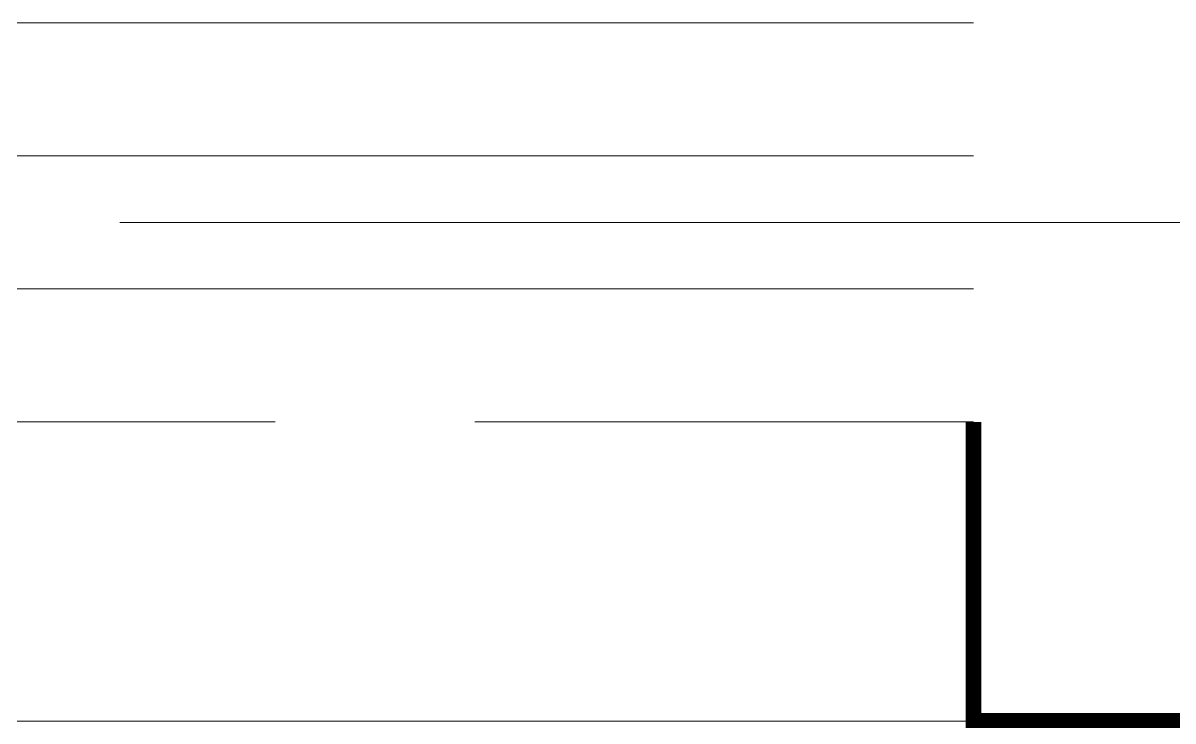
# Model space of a CAD drawing. Extents: x 27938 to 983267, y -209821 to 1628073.
# Drawn here: x 714490 to 715067, y 673407 to 673757 of the extents above; entities that cross this region are included whole.
import ezdxf

# ---------------------------------------------------------------- set-up
doc = ezdxf.new("R2010")
doc.units = 0
doc.header["$LTSCALE"] = 1000
doc.header["$MEASUREMENT"] = 0
doc.linetypes.add('DASH', pattern=[0.35, 0.25, -0.1])
doc.linetypes.add('DOTE', pattern=[2.42, 2, -0.2, 0.02, -0.2])
doc.layers.add('$RECOVER_210609100354-0', color=7, linetype='Continuous')
doc.layers.add('看线', color=251, linetype='Continuous')
for name, color, linetype, lineweight in [('DOTE', 19, 'DOTE', 9), ('平面-栏杆', 135, 'Continuous', 15), ('平面-看线', 45, 'Continuous', 15)]:
    doc.layers.add(name, color=color, linetype=linetype, lineweight=lineweight)

# ---------------------------------------------------------------- blocks, each defined once
blk = doc.blocks.new('HFTHFFGHFH')
at = {"layer": 'DOTE', "linetype": 'DOTE', "ltscale": 0.3}
blk.add_line((534316.58, 596448.81), (587116.58, 596448.81), dxfattribs=at)

msp = doc.modelspace()

# ---------------------------------------------------------------- linework, layer by layer
at = {"layer": '$RECOVER_210609100354-0', "color": 30, "const_width": 8}
msp.add_lwpolyline([(714966.58, 673557.17), (714966.58, 673407.17), (715266.58, 673407.17), (715266.58, 673557.17)], dxfattribs=at)
at = {"layer": '平面-栏杆'}
for points in [[(714966.58, 673690.51), (710466.58, 673690.51)], [(714966.58, 673623.84), (710466.58, 673623.84)]]:
    msp.add_lwpolyline(points, dxfattribs=at)
at = {"layer": '平面-看线'}
msp.add_lwpolyline([(714966.58, 673757.17), (710466.58, 673757.17)], dxfattribs=at)
at = {"layer": '平面-看线', "linetype": 'DASH'}
msp.add_lwpolyline([(714966.58, 673557.17), (710466.58, 673557.17)], dxfattribs=at)
at = {"layer": '看线', "color": 202, "ltscale": 0.5}
msp.add_lwpolyline([(710516.59, 673407.17), (714966.58, 673407.16)], dxfattribs=at)

# ---------------------------------------------------------------- block references
msp.add_blockref('HFTHFFGHFH', (146100, 77208.36))

doc.saveas('drawing.dxf')
